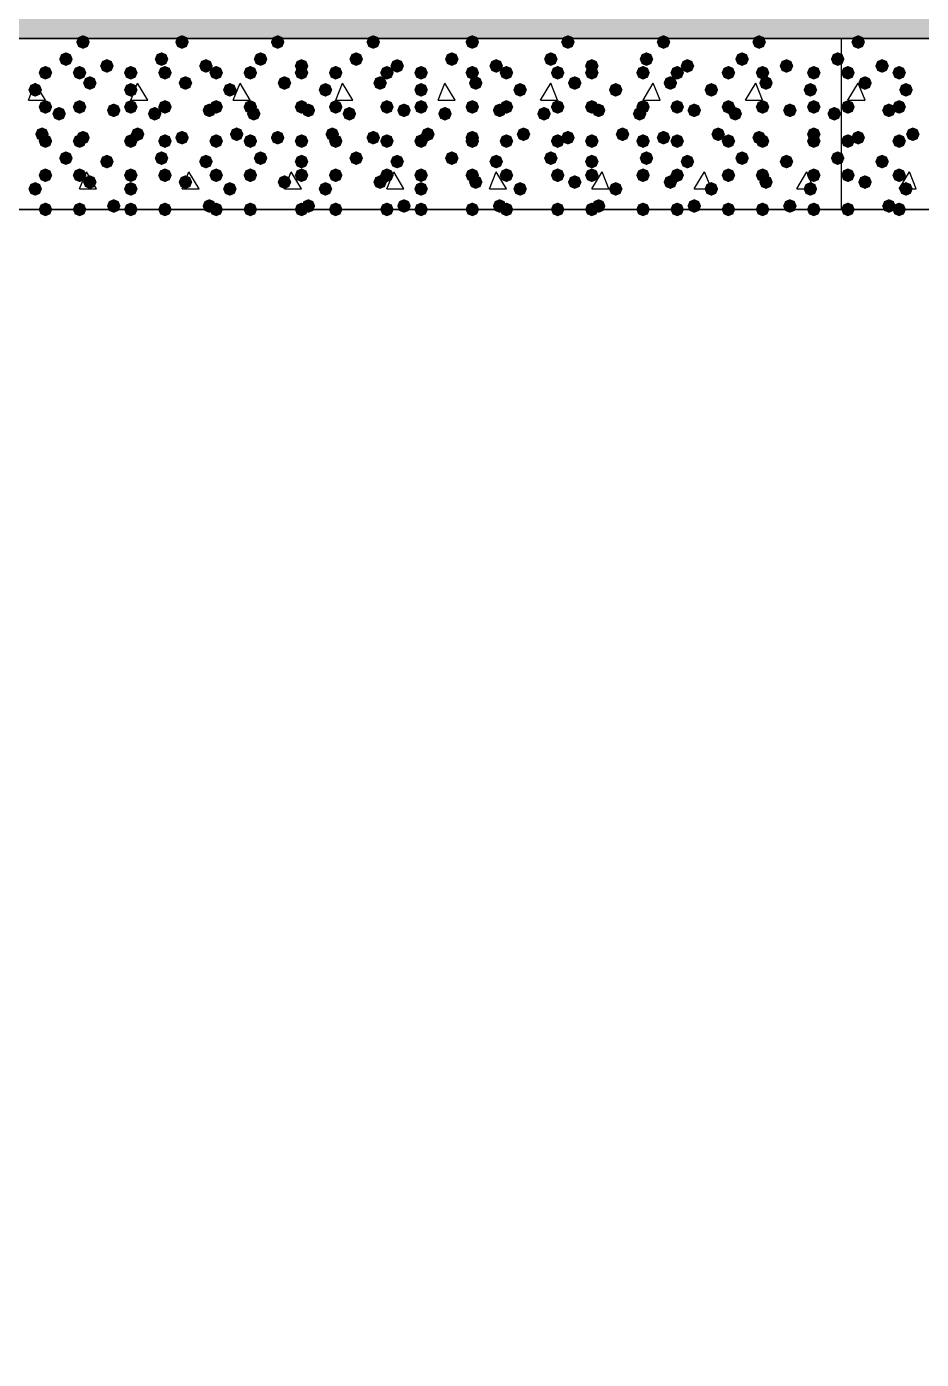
# Model space of a CAD drawing. Header units: millimetres. Extents: x 0 to 420, y 0 to 297.
# Drawn here: x 311.93 to 323.02, y 132.1 to 148.61 of the extents above; entities that cross this region are included whole.
import ezdxf

# ---------------------------------------------------------------- set-up
doc = ezdxf.new("R2010")
doc.units = ezdxf.units.MM
doc.layers.get('0').update_dxf_attribs({"linetype": 'CONTINUOUS'})

msp = doc.modelspace()

# ---------------------------------------------------------------- hatches: boundary and pattern name
at = {"true_color": 0x000008}
h = msp.add_hatch(color=0, dxfattribs=at)
h.paths.add_polyline_path([(379.603, 160.485667), (33.528, 160.485667), (379.603, 148.463)], flags=0)
h.paths.add_polyline_path([(33.528, 160.485667), (379.603, 148.463), (33.528, 148.463)], flags=0)
for points in [[(312.716333, 148.420667), (312.691462, 148.360871), (312.631667, 148.336), (312.571871, 148.360871), (312.547, 148.420667), (312.571871, 148.480462), (312.631667, 148.505333), (312.691462, 148.480463)], [(313.944, 148.420667), (313.919129, 148.360871), (313.859333, 148.336), (313.799537, 148.360871), (313.774667, 148.420667), (313.799537, 148.480462), (313.859333, 148.505333), (313.919129, 148.480463)], [(315.129333, 148.420667), (315.104462, 148.360871), (315.044667, 148.336), (314.984871, 148.360871), (314.96, 148.420667), (314.984871, 148.480462), (315.044667, 148.505333), (315.104462, 148.480463)], [(316.314667, 148.420667), (316.289796, 148.360871), (316.23, 148.336), (316.170204, 148.360871), (316.145333, 148.420667), (316.170204, 148.480462), (316.23, 148.505333), (316.289796, 148.480463)], [(317.542333, 148.420667), (317.517462, 148.360871), (317.457667, 148.336), (317.397871, 148.360871), (317.373, 148.420667), (317.397871, 148.480462), (317.457667, 148.505333), (317.517462, 148.480463)], [(318.727667, 148.420667), (318.702796, 148.360871), (318.643, 148.336), (318.583204, 148.360871), (318.558333, 148.420667), (318.583204, 148.480462), (318.643, 148.505333), (318.702796, 148.480463)], [(319.913, 148.420667), (319.888129, 148.360871), (319.828333, 148.336), (319.768537, 148.360871), (319.743667, 148.420667), (319.768537, 148.480462), (319.828333, 148.505333), (319.888129, 148.480463)], [(321.098333, 148.420667), (321.073463, 148.360871), (321.013667, 148.336), (320.953871, 148.360871), (320.929, 148.420667), (320.953871, 148.480462), (321.013667, 148.505333), (321.073462, 148.480463)], [(312.504667, 148.209), (312.479796, 148.149204), (312.42, 148.124333), (312.360204, 148.149204), (312.335333, 148.209), (312.360204, 148.268796), (312.42, 148.293667), (312.479796, 148.268796)], [(313.012667, 148.124333), (312.987796, 148.064537), (312.928, 148.039667), (312.868204, 148.064537), (312.843333, 148.124333), (312.868204, 148.184129), (312.928, 148.209), (312.987796, 148.184129)], [(313.69, 148.209), (313.665129, 148.149204), (313.605333, 148.124333), (313.545538, 148.149204), (313.520667, 148.209), (313.545537, 148.268796), (313.605333, 148.293667), (313.665129, 148.268796)], [(314.240333, 148.124333), (314.215463, 148.064537), (314.155667, 148.039667), (314.095871, 148.064537), (314.071, 148.124333), (314.095871, 148.184129), (314.155667, 148.209), (314.215462, 148.184129)], [(314.917667, 148.209), (314.892796, 148.149204), (314.833, 148.124333), (314.773204, 148.149204), (314.748333, 148.209), (314.773204, 148.268796), (314.833, 148.293667), (314.892796, 148.268796)], [(315.425667, 148.124333), (315.400796, 148.064537), (315.341, 148.039667), (315.281204, 148.064537), (315.256333, 148.124333), (315.281204, 148.184129), (315.341, 148.209), (315.400796, 148.184129)], [(316.103, 148.209), (316.078129, 148.149204), (316.018333, 148.124333), (315.958538, 148.149204), (315.933667, 148.209), (315.958537, 148.268796), (316.018333, 148.293667), (316.078129, 148.268796)], [(316.611, 148.124333), (316.586129, 148.064537), (316.526333, 148.039667), (316.466537, 148.064537), (316.441667, 148.124333), (316.466537, 148.184129), (316.526333, 148.209), (316.586129, 148.184129)], [(317.288333, 148.209), (317.263462, 148.149204), (317.203667, 148.124333), (317.143871, 148.149204), (317.119, 148.209), (317.143871, 148.268796), (317.203667, 148.293667), (317.263462, 148.268796)], [(317.838667, 148.124333), (317.813796, 148.064537), (317.754, 148.039667), (317.694204, 148.064537), (317.669333, 148.124333), (317.694204, 148.184129), (317.754, 148.209), (317.813796, 148.184129)], [(318.516, 148.209), (318.491129, 148.149204), (318.431333, 148.124333), (318.371537, 148.149204), (318.346667, 148.209), (318.371537, 148.268796), (318.431333, 148.293667), (318.491129, 148.268796)], [(319.024, 148.124333), (318.999129, 148.064537), (318.939333, 148.039667), (318.879537, 148.064537), (318.854667, 148.124333), (318.879537, 148.184129), (318.939333, 148.209), (318.999129, 148.184129)], [(319.701333, 148.209), (319.676462, 148.149204), (319.616667, 148.124333), (319.556871, 148.149204), (319.532, 148.209), (319.556871, 148.268796), (319.616667, 148.293667), (319.676462, 148.268796)], [(320.209333, 148.124333), (320.184463, 148.064537), (320.124667, 148.039667), (320.064871, 148.064537), (320.04, 148.124333), (320.064871, 148.184129), (320.124667, 148.209), (320.184462, 148.184129)], [(320.886667, 148.209), (320.861796, 148.149204), (320.802, 148.124333), (320.742204, 148.149204), (320.717333, 148.209), (320.742204, 148.268796), (320.802, 148.293667), (320.861796, 148.268796)], [(321.437, 148.124333), (321.412129, 148.064537), (321.352333, 148.039667), (321.292537, 148.064537), (321.267667, 148.124333), (321.292537, 148.184129), (321.352333, 148.209), (321.412129, 148.184129)], [(322.072, 148.209), (322.047129, 148.149204), (321.987333, 148.124333), (321.927538, 148.149204), (321.902667, 148.209), (321.927537, 148.268796), (321.987333, 148.293667), (322.047129, 148.268796)], [(312.250667, 148.039667), (312.225796, 147.979871), (312.166, 147.955), (312.106204, 147.979871), (312.081333, 148.039667), (312.106204, 148.099462), (312.166, 148.124333), (312.225796, 148.099463)], [(312.674, 148.039667), (312.649129, 147.979871), (312.589333, 147.955), (312.529537, 147.979871), (312.504667, 148.039667), (312.529537, 148.099462), (312.589333, 148.124333), (312.649129, 148.099463)], [(312.801, 147.912667), (312.776129, 147.852871), (312.716333, 147.828), (312.656538, 147.852871), (312.631667, 147.912667), (312.656537, 147.972462), (312.716333, 147.997333), (312.776129, 147.972463)], [(313.309, 148.039667), (313.284129, 147.979871), (313.224333, 147.955), (313.164537, 147.979871), (313.139667, 148.039667), (313.164537, 148.099462), (313.224333, 148.124333), (313.284129, 148.099463)], [(313.732333, 148.039667), (313.707462, 147.979871), (313.647667, 147.955), (313.587871, 147.979871), (313.563, 148.039667), (313.587871, 148.099462), (313.647667, 148.124333), (313.707462, 148.099463)], [(313.986333, 147.912667), (313.961462, 147.852871), (313.901667, 147.828), (313.841871, 147.852871), (313.817, 147.912667), (313.841871, 147.972462), (313.901667, 147.997333), (313.961462, 147.972463)], [(314.367333, 148.039667), (314.342462, 147.979871), (314.282667, 147.955), (314.222871, 147.979871), (314.198, 148.039667), (314.222871, 148.099462), (314.282667, 148.124333), (314.342462, 148.099463)], [(314.790667, 148.039667), (314.765796, 147.979871), (314.706, 147.955), (314.646204, 147.979871), (314.621333, 148.039667), (314.646204, 148.099462), (314.706, 148.124333), (314.765796, 148.099463)], [(315.214, 147.912667), (315.189129, 147.852871), (315.129333, 147.828), (315.069537, 147.852871), (315.044667, 147.912667), (315.069537, 147.972462), (315.129333, 147.997333), (315.189129, 147.972463)], [(315.425667, 148.039667), (315.400796, 147.979871), (315.341, 147.955), (315.281204, 147.979871), (315.256333, 148.039667), (315.281204, 148.099462), (315.341, 148.124333), (315.400796, 148.099463)], [(315.849, 148.039667), (315.824129, 147.979871), (315.764333, 147.955), (315.704538, 147.979871), (315.679667, 148.039667), (315.704537, 148.099462), (315.764333, 148.124333), (315.824129, 148.099463)], [(316.399333, 147.912667), (316.374462, 147.852871), (316.314667, 147.828), (316.254871, 147.852871), (316.23, 147.912667), (316.254871, 147.972462), (316.314667, 147.997333), (316.374462, 147.972463)], [(316.484, 148.039667), (316.459129, 147.979871), (316.399333, 147.955), (316.339538, 147.979871), (316.314667, 148.039667), (316.339537, 148.099462), (316.399333, 148.124333), (316.459129, 148.099463)], [(316.907333, 148.039667), (316.882462, 147.979871), (316.822667, 147.955), (316.762871, 147.979871), (316.738, 148.039667), (316.762871, 148.099462), (316.822667, 148.124333), (316.882462, 148.099463)], [(317.542333, 148.039667), (317.517462, 147.979871), (317.457667, 147.955), (317.397871, 147.979871), (317.373, 148.039667), (317.397871, 148.099462), (317.457667, 148.124333), (317.517462, 148.099463)], [(317.584667, 147.912667), (317.559796, 147.852871), (317.5, 147.828), (317.440204, 147.852871), (317.415333, 147.912667), (317.440204, 147.972462), (317.5, 147.997333), (317.559796, 147.972463)], [(317.965667, 148.039667), (317.940796, 147.979871), (317.881, 147.955), (317.821204, 147.979871), (317.796333, 148.039667), (317.821204, 148.099462), (317.881, 148.124333), (317.940796, 148.099463)], [(318.600667, 148.039667), (318.575796, 147.979871), (318.516, 147.955), (318.456204, 147.979871), (318.431333, 148.039667), (318.456204, 148.099462), (318.516, 148.124333), (318.575796, 148.099463)], [(318.812333, 147.912667), (318.787462, 147.852871), (318.727667, 147.828), (318.667871, 147.852871), (318.643, 147.912667), (318.667871, 147.972462), (318.727667, 147.997333), (318.787462, 147.972463)], [(319.024, 148.039667), (318.999129, 147.979871), (318.939333, 147.955), (318.879537, 147.979871), (318.854667, 148.039667), (318.879537, 148.099462), (318.939333, 148.124333), (318.999129, 148.099463)], [(319.659, 148.039667), (319.634129, 147.979871), (319.574333, 147.955), (319.514537, 147.979871), (319.489667, 148.039667), (319.514537, 148.099462), (319.574333, 148.124333), (319.634129, 148.099463)], [(319.997667, 147.912667), (319.972796, 147.852871), (319.913, 147.828), (319.853204, 147.852871), (319.828333, 147.912667), (319.853204, 147.972462), (319.913, 147.997333), (319.972796, 147.972463)], [(320.082333, 148.039667), (320.057462, 147.979871), (319.997667, 147.955), (319.937871, 147.979871), (319.913, 148.039667), (319.937871, 148.099462), (319.997667, 148.124333), (320.057462, 148.099463)], [(320.717333, 148.039667), (320.692462, 147.979871), (320.632667, 147.955), (320.572871, 147.979871), (320.548, 148.039667), (320.572871, 148.099462), (320.632667, 148.124333), (320.692462, 148.099463)], [(321.140667, 148.039667), (321.115796, 147.979871), (321.056, 147.955), (320.996204, 147.979871), (320.971333, 148.039667), (320.996204, 148.099462), (321.056, 148.124333), (321.115796, 148.099463)], [(321.183, 147.912667), (321.158129, 147.852871), (321.098333, 147.828), (321.038537, 147.852871), (321.013667, 147.912667), (321.038537, 147.972462), (321.098333, 147.997333), (321.158129, 147.972463)], [(321.775667, 148.039667), (321.750796, 147.979871), (321.691, 147.955), (321.631204, 147.979871), (321.606333, 148.039667), (321.631204, 148.099462), (321.691, 148.124333), (321.750796, 148.099463)], [(312.123667, 147.828), (312.098796, 147.768204), (312.039, 147.743333), (311.979204, 147.768204), (311.954333, 147.828), (311.979204, 147.887796), (312.039, 147.912667), (312.098796, 147.887796)], [(313.309, 147.828), (313.284129, 147.768204), (313.224333, 147.743333), (313.164537, 147.768204), (313.139667, 147.828), (313.164537, 147.887796), (313.224333, 147.912667), (313.284129, 147.887796)], [(314.536667, 147.828), (314.511796, 147.768204), (314.452, 147.743333), (314.392204, 147.768204), (314.367333, 147.828), (314.392204, 147.887796), (314.452, 147.912667), (314.511796, 147.887796)], [(315.722, 147.828), (315.697129, 147.768204), (315.637333, 147.743333), (315.577538, 147.768204), (315.552667, 147.828), (315.577537, 147.887796), (315.637333, 147.912667), (315.697129, 147.887796)], [(316.907333, 147.828), (316.882462, 147.768204), (316.822667, 147.743333), (316.762871, 147.768204), (316.738, 147.828), (316.762871, 147.887796), (316.822667, 147.912667), (316.882462, 147.887796)], [(318.135, 147.828), (318.110129, 147.768204), (318.050333, 147.743333), (317.990538, 147.768204), (317.965667, 147.828), (317.990537, 147.887796), (318.050333, 147.912667), (318.110129, 147.887796)], [(319.320333, 147.828), (319.295462, 147.768204), (319.235667, 147.743333), (319.175871, 147.768204), (319.151, 147.828), (319.175871, 147.887796), (319.235667, 147.912667), (319.295462, 147.887796)], [(320.505667, 147.828), (320.480796, 147.768204), (320.421, 147.743333), (320.361204, 147.768204), (320.336333, 147.828), (320.361204, 147.887796), (320.421, 147.912667), (320.480796, 147.887796)], [(321.733333, 147.828), (321.708463, 147.768204), (321.648667, 147.743333), (321.588871, 147.768204), (321.564, 147.828), (321.588871, 147.887796), (321.648667, 147.912667), (321.708462, 147.887796)], [(312.250667, 147.616333), (312.225796, 147.556537), (312.166, 147.531667), (312.106204, 147.556537), (312.081333, 147.616333), (312.106204, 147.676129), (312.166, 147.701), (312.225796, 147.676129)], [(312.674, 147.616333), (312.649129, 147.556537), (312.589333, 147.531667), (312.529537, 147.556537), (312.504667, 147.616333), (312.529537, 147.676129), (312.589333, 147.701), (312.649129, 147.676129)], [(313.097333, 147.574), (313.072462, 147.514204), (313.012667, 147.489333), (312.952871, 147.514204), (312.928, 147.574), (312.952871, 147.633796), (313.012667, 147.658667), (313.072462, 147.633796)], [(313.309, 147.616333), (313.284129, 147.556537), (313.224333, 147.531667), (313.164537, 147.556537), (313.139667, 147.616333), (313.164537, 147.676129), (313.224333, 147.701), (313.284129, 147.676129)], [(313.732333, 147.616333), (313.707462, 147.556537), (313.647667, 147.531667), (313.587871, 147.556537), (313.563, 147.616333), (313.587871, 147.676129), (313.647667, 147.701), (313.707462, 147.676129)], [(314.282667, 147.574), (314.257796, 147.514204), (314.198, 147.489333), (314.138204, 147.514204), (314.113333, 147.574), (314.138204, 147.633796), (314.198, 147.658667), (314.257796, 147.633796)], [(314.367333, 147.616333), (314.342462, 147.556537), (314.282667, 147.531667), (314.222871, 147.556537), (314.198, 147.616333), (314.222871, 147.676129), (314.282667, 147.701), (314.342462, 147.676129)], [(314.790667, 147.616333), (314.765796, 147.556537), (314.706, 147.531667), (314.646204, 147.556537), (314.621333, 147.616333), (314.646204, 147.676129), (314.706, 147.701), (314.765796, 147.676129)], [(315.425667, 147.616333), (315.400796, 147.556537), (315.341, 147.531667), (315.281204, 147.556537), (315.256333, 147.616333), (315.281204, 147.676129), (315.341, 147.701), (315.400796, 147.676129)], [(315.510333, 147.574), (315.485463, 147.514204), (315.425667, 147.489333), (315.365871, 147.514204), (315.341, 147.574), (315.365871, 147.633796), (315.425667, 147.658667), (315.485462, 147.633796)], [(315.849, 147.616333), (315.824129, 147.556537), (315.764333, 147.531667), (315.704538, 147.556537), (315.679667, 147.616333), (315.704537, 147.676129), (315.764333, 147.701), (315.824129, 147.676129)], [(316.484, 147.616333), (316.459129, 147.556537), (316.399333, 147.531667), (316.339538, 147.556537), (316.314667, 147.616333), (316.339537, 147.676129), (316.399333, 147.701), (316.459129, 147.676129)], [(316.695667, 147.574), (316.670796, 147.514204), (316.611, 147.489333), (316.551204, 147.514204), (316.526333, 147.574), (316.551204, 147.633796), (316.611, 147.658667), (316.670796, 147.633796)], [(316.907333, 147.616333), (316.882462, 147.556537), (316.822667, 147.531667), (316.762871, 147.556537), (316.738, 147.616333), (316.762871, 147.676129), (316.822667, 147.701), (316.882462, 147.676129)], [(317.542333, 147.616333), (317.517462, 147.556537), (317.457667, 147.531667), (317.397871, 147.556537), (317.373, 147.616333), (317.397871, 147.676129), (317.457667, 147.701), (317.517462, 147.676129)], [(317.881, 147.574), (317.856129, 147.514204), (317.796333, 147.489333), (317.736537, 147.514204), (317.711667, 147.574), (317.736537, 147.633796), (317.796333, 147.658667), (317.856129, 147.633796)], [(317.965667, 147.616333), (317.940796, 147.556537), (317.881, 147.531667), (317.821204, 147.556537), (317.796333, 147.616333), (317.821204, 147.676129), (317.881, 147.701), (317.940796, 147.676129)], [(318.600667, 147.616333), (318.575796, 147.556537), (318.516, 147.531667), (318.456204, 147.556537), (318.431333, 147.616333), (318.456204, 147.676129), (318.516, 147.701), (318.575796, 147.676129)], [(319.024, 147.616333), (318.999129, 147.556537), (318.939333, 147.531667), (318.879537, 147.556537), (318.854667, 147.616333), (318.879537, 147.676129), (318.939333, 147.701), (318.999129, 147.676129)], [(319.108667, 147.574), (319.083796, 147.514204), (319.024, 147.489333), (318.964204, 147.514204), (318.939333, 147.574), (318.964204, 147.633796), (319.024, 147.658667), (319.083796, 147.633796)], [(319.659, 147.616333), (319.634129, 147.556537), (319.574333, 147.531667), (319.514537, 147.556537), (319.489667, 147.616333), (319.514537, 147.676129), (319.574333, 147.701), (319.634129, 147.676129)], [(320.082333, 147.616333), (320.057462, 147.556537), (319.997667, 147.531667), (319.937871, 147.556537), (319.913, 147.616333), (319.937871, 147.676129), (319.997667, 147.701), (320.057462, 147.676129)], [(320.294, 147.574), (320.269129, 147.514204), (320.209333, 147.489333), (320.149537, 147.514204), (320.124667, 147.574), (320.149537, 147.633796), (320.209333, 147.658667), (320.269129, 147.633796)], [(320.717333, 147.616333), (320.692462, 147.556537), (320.632667, 147.531667), (320.572871, 147.556537), (320.548, 147.616333), (320.572871, 147.676129), (320.632667, 147.701), (320.692462, 147.676129)], [(321.140667, 147.616333), (321.115796, 147.556537), (321.056, 147.531667), (320.996204, 147.556537), (320.971333, 147.616333), (320.996204, 147.676129), (321.056, 147.701), (321.115796, 147.676129)], [(321.479333, 147.574), (321.454462, 147.514204), (321.394667, 147.489333), (321.334871, 147.514204), (321.31, 147.574), (321.334871, 147.633796), (321.394667, 147.658667), (321.454462, 147.633796)], [(321.775667, 147.616333), (321.750796, 147.556537), (321.691, 147.531667), (321.631204, 147.556537), (321.606333, 147.616333), (321.631204, 147.676129), (321.691, 147.701), (321.750796, 147.676129)], [(312.42, 147.531667), (312.395129, 147.471871), (312.335333, 147.447), (312.275538, 147.471871), (312.250667, 147.531667), (312.275537, 147.591462), (312.335333, 147.616333), (312.395129, 147.591463)], [(313.605333, 147.531667), (313.580462, 147.471871), (313.520667, 147.447), (313.460871, 147.471871), (313.436, 147.531667), (313.460871, 147.591462), (313.520667, 147.616333), (313.580462, 147.591463)], [(314.833, 147.531667), (314.808129, 147.471871), (314.748333, 147.447), (314.688538, 147.471871), (314.663667, 147.531667), (314.688537, 147.591462), (314.748333, 147.616333), (314.808129, 147.591463)], [(316.018333, 147.531667), (315.993462, 147.471871), (315.933667, 147.447), (315.873871, 147.471871), (315.849, 147.531667), (315.873871, 147.591462), (315.933667, 147.616333), (315.993462, 147.591463)], [(317.203667, 147.531667), (317.178796, 147.471871), (317.119, 147.447), (317.059204, 147.471871), (317.034333, 147.531667), (317.059204, 147.591462), (317.119, 147.616333), (317.178796, 147.591463)], [(318.431333, 147.531667), (318.406462, 147.471871), (318.346667, 147.447), (318.286871, 147.471871), (318.262, 147.531667), (318.286871, 147.591462), (318.346667, 147.616333), (318.406462, 147.591463)], [(319.616667, 147.531667), (319.591796, 147.471871), (319.532, 147.447), (319.472204, 147.471871), (319.447333, 147.531667), (319.472204, 147.591462), (319.532, 147.616333), (319.591796, 147.591463)], [(320.802, 147.531667), (320.777129, 147.471871), (320.717333, 147.447), (320.657537, 147.471871), (320.632667, 147.531667), (320.657537, 147.591462), (320.717333, 147.616333), (320.777129, 147.591463)], [(322.029667, 147.531667), (322.004796, 147.471871), (321.945, 147.447), (321.885204, 147.471871), (321.860333, 147.531667), (321.885204, 147.591462), (321.945, 147.616333), (322.004796, 147.591463)], [(312.208333, 147.277667), (312.183463, 147.217871), (312.123667, 147.193), (312.063871, 147.217871), (312.039, 147.277667), (312.063871, 147.337462), (312.123667, 147.362333), (312.183462, 147.337463)], [(312.716333, 147.235333), (312.691462, 147.175537), (312.631667, 147.150667), (312.571871, 147.175537), (312.547, 147.235333), (312.571871, 147.295129), (312.631667, 147.32), (312.691462, 147.295129)], [(313.393667, 147.277667), (313.368796, 147.217871), (313.309, 147.193), (313.249204, 147.217871), (313.224333, 147.277667), (313.249204, 147.337462), (313.309, 147.362333), (313.368796, 147.337463)], [(313.944, 147.235333), (313.919129, 147.175537), (313.859333, 147.150667), (313.799537, 147.175537), (313.774667, 147.235333), (313.799537, 147.295129), (313.859333, 147.32), (313.919129, 147.295129)], [(314.621333, 147.277667), (314.596462, 147.217871), (314.536667, 147.193), (314.476871, 147.217871), (314.452, 147.277667), (314.476871, 147.337462), (314.536667, 147.362333), (314.596462, 147.337463)], [(315.129333, 147.235333), (315.104462, 147.175537), (315.044667, 147.150667), (314.984871, 147.175537), (314.96, 147.235333), (314.984871, 147.295129), (315.044667, 147.32), (315.104462, 147.295129)], [(315.806667, 147.277667), (315.781796, 147.217871), (315.722, 147.193), (315.662204, 147.217871), (315.637333, 147.277667), (315.662204, 147.337462), (315.722, 147.362333), (315.781796, 147.337463)], [(316.314667, 147.235333), (316.289796, 147.175537), (316.23, 147.150667), (316.170204, 147.175537), (316.145333, 147.235333), (316.170204, 147.295129), (316.23, 147.32), (316.289796, 147.295129)], [(316.992, 147.277667), (316.967129, 147.217871), (316.907333, 147.193), (316.847538, 147.217871), (316.822667, 147.277667), (316.847537, 147.337462), (316.907333, 147.362333), (316.967129, 147.337463)], [(317.542333, 147.235333), (317.517462, 147.175537), (317.457667, 147.150667), (317.397871, 147.175537), (317.373, 147.235333), (317.397871, 147.295129), (317.457667, 147.32), (317.517462, 147.295129)], [(318.177333, 147.277667), (318.152462, 147.217871), (318.092667, 147.193), (318.032871, 147.217871), (318.008, 147.277667), (318.032871, 147.337462), (318.092667, 147.362333), (318.152462, 147.337463)], [(318.727667, 147.235333), (318.702796, 147.175537), (318.643, 147.150667), (318.583204, 147.175537), (318.558333, 147.235333), (318.583204, 147.295129), (318.643, 147.32), (318.702796, 147.295129)], [(319.405, 147.277667), (319.380129, 147.217871), (319.320333, 147.193), (319.260538, 147.217871), (319.235667, 147.277667), (319.260537, 147.337462), (319.320333, 147.362333), (319.380129, 147.337463)], [(319.913, 147.235333), (319.888129, 147.175537), (319.828333, 147.150667), (319.768537, 147.175537), (319.743667, 147.235333), (319.768537, 147.295129), (319.828333, 147.32), (319.888129, 147.295129)], [(320.590333, 147.277667), (320.565462, 147.217871), (320.505667, 147.193), (320.445871, 147.217871), (320.421, 147.277667), (320.445871, 147.337462), (320.505667, 147.362333), (320.565462, 147.337463)], [(321.098333, 147.235333), (321.073463, 147.175537), (321.013667, 147.150667), (320.953871, 147.175537), (320.929, 147.235333), (320.953871, 147.295129), (321.013667, 147.32), (321.073462, 147.295129)], [(321.775667, 147.277667), (321.750796, 147.217871), (321.691, 147.193), (321.631204, 147.217871), (321.606333, 147.277667), (321.631204, 147.337462), (321.691, 147.362333), (321.750796, 147.337463)], [(312.250667, 147.193), (312.225796, 147.133204), (312.166, 147.108333), (312.106204, 147.133204), (312.081333, 147.193), (312.106204, 147.252796), (312.166, 147.277667), (312.225796, 147.252796)], [(312.674, 147.193), (312.649129, 147.133204), (312.589333, 147.108333), (312.529537, 147.133204), (312.504667, 147.193), (312.529537, 147.252796), (312.589333, 147.277667), (312.649129, 147.252796)], [(313.309, 147.193), (313.284129, 147.133204), (313.224333, 147.108333), (313.164537, 147.133204), (313.139667, 147.193), (313.164537, 147.252796), (313.224333, 147.277667), (313.284129, 147.252796)], [(313.732333, 147.193), (313.707462, 147.133204), (313.647667, 147.108333), (313.587871, 147.133204), (313.563, 147.193), (313.587871, 147.252796), (313.647667, 147.277667), (313.707462, 147.252796)], [(314.367333, 147.193), (314.342462, 147.133204), (314.282667, 147.108333), (314.222871, 147.133204), (314.198, 147.193), (314.222871, 147.252796), (314.282667, 147.277667), (314.342462, 147.252796)], [(314.790667, 147.193), (314.765796, 147.133204), (314.706, 147.108333), (314.646204, 147.133204), (314.621333, 147.193), (314.646204, 147.252796), (314.706, 147.277667), (314.765796, 147.252796)], [(315.425667, 147.193), (315.400796, 147.133204), (315.341, 147.108333), (315.281204, 147.133204), (315.256333, 147.193), (315.281204, 147.252796), (315.341, 147.277667), (315.400796, 147.252796)], [(315.849, 147.193), (315.824129, 147.133204), (315.764333, 147.108333), (315.704538, 147.133204), (315.679667, 147.193), (315.704537, 147.252796), (315.764333, 147.277667), (315.824129, 147.252796)], [(316.484, 147.193), (316.459129, 147.133204), (316.399333, 147.108333), (316.339538, 147.133204), (316.314667, 147.193), (316.339537, 147.252796), (316.399333, 147.277667), (316.459129, 147.252796)], [(316.907333, 147.193), (316.882462, 147.133204), (316.822667, 147.108333), (316.762871, 147.133204), (316.738, 147.193), (316.762871, 147.252796), (316.822667, 147.277667), (316.882462, 147.252796)], [(317.542333, 147.193), (317.517462, 147.133204), (317.457667, 147.108333), (317.397871, 147.133204), (317.373, 147.193), (317.397871, 147.252796), (317.457667, 147.277667), (317.517462, 147.252796)], [(317.965667, 147.193), (317.940796, 147.133204), (317.881, 147.108333), (317.821204, 147.133204), (317.796333, 147.193), (317.821204, 147.252796), (317.881, 147.277667), (317.940796, 147.252796)], [(318.600667, 147.193), (318.575796, 147.133204), (318.516, 147.108333), (318.456204, 147.133204), (318.431333, 147.193), (318.456204, 147.252796), (318.516, 147.277667), (318.575796, 147.252796)], [(319.024, 147.193), (318.999129, 147.133204), (318.939333, 147.108333), (318.879537, 147.133204), (318.854667, 147.193), (318.879537, 147.252796), (318.939333, 147.277667), (318.999129, 147.252796)], [(319.659, 147.193), (319.634129, 147.133204), (319.574333, 147.108333), (319.514537, 147.133204), (319.489667, 147.193), (319.514537, 147.252796), (319.574333, 147.277667), (319.634129, 147.252796)], [(320.082333, 147.193), (320.057462, 147.133204), (319.997667, 147.108333), (319.937871, 147.133204), (319.913, 147.193), (319.937871, 147.252796), (319.997667, 147.277667), (320.057462, 147.252796)], [(320.717333, 147.193), (320.692462, 147.133204), (320.632667, 147.108333), (320.572871, 147.133204), (320.548, 147.193), (320.572871, 147.252796), (320.632667, 147.277667), (320.692462, 147.252796)], [(321.140667, 147.193), (321.115796, 147.133204), (321.056, 147.108333), (320.996204, 147.133204), (320.971333, 147.193), (320.996204, 147.252796), (321.056, 147.277667), (321.115796, 147.252796)], [(321.775667, 147.193), (321.750796, 147.133204), (321.691, 147.108333), (321.631204, 147.133204), (321.606333, 147.193), (321.631204, 147.252796), (321.691, 147.277667), (321.750796, 147.252796)], [(312.504667, 146.981333), (312.479796, 146.921537), (312.42, 146.896667), (312.360204, 146.921537), (312.335333, 146.981333), (312.360204, 147.041129), (312.42, 147.066), (312.479796, 147.041129)], [(313.012667, 146.939), (312.987796, 146.879204), (312.928, 146.854333), (312.868204, 146.879204), (312.843333, 146.939), (312.868204, 146.998796), (312.928, 147.023667), (312.987796, 146.998796)], [(313.69, 146.981333), (313.665129, 146.921537), (313.605333, 146.896667), (313.545538, 146.921537), (313.520667, 146.981333), (313.545537, 147.041129), (313.605333, 147.066), (313.665129, 147.041129)], [(314.240333, 146.939), (314.215463, 146.879204), (314.155667, 146.854333), (314.095871, 146.879204), (314.071, 146.939), (314.095871, 146.998796), (314.155667, 147.023667), (314.215462, 146.998796)], [(314.917667, 146.981333), (314.892796, 146.921537), (314.833, 146.896667), (314.773204, 146.921537), (314.748333, 146.981333), (314.773204, 147.041129), (314.833, 147.066), (314.892796, 147.041129)], [(315.425667, 146.939), (315.400796, 146.879204), (315.341, 146.854333), (315.281204, 146.879204), (315.256333, 146.939), (315.281204, 146.998796), (315.341, 147.023667), (315.400796, 146.998796)], [(316.103, 146.981333), (316.078129, 146.921537), (316.018333, 146.896667), (315.958538, 146.921537), (315.933667, 146.981333), (315.958537, 147.041129), (316.018333, 147.066), (316.078129, 147.041129)], [(316.611, 146.939), (316.586129, 146.879204), (316.526333, 146.854333), (316.466537, 146.879204), (316.441667, 146.939), (316.466537, 146.998796), (316.526333, 147.023667), (316.586129, 146.998796)], [(317.288333, 146.981333), (317.263462, 146.921537), (317.203667, 146.896667), (317.143871, 146.921537), (317.119, 146.981333), (317.143871, 147.041129), (317.203667, 147.066), (317.263462, 147.041129)], [(317.838667, 146.939), (317.813796, 146.879204), (317.754, 146.854333), (317.694204, 146.879204), (317.669333, 146.939), (317.694204, 146.998796), (317.754, 147.023667), (317.813796, 146.998796)], [(318.516, 146.981333), (318.491129, 146.921537), (318.431333, 146.896667), (318.371537, 146.921537), (318.346667, 146.981333), (318.371537, 147.041129), (318.431333, 147.066), (318.491129, 147.041129)], [(319.024, 146.939), (318.999129, 146.879204), (318.939333, 146.854333), (318.879537, 146.879204), (318.854667, 146.939), (318.879537, 146.998796), (318.939333, 147.023667), (318.999129, 146.998796)], [(319.701333, 146.981333), (319.676462, 146.921537), (319.616667, 146.896667), (319.556871, 146.921537), (319.532, 146.981333), (319.556871, 147.041129), (319.616667, 147.066), (319.676462, 147.041129)], [(320.209333, 146.939), (320.184463, 146.879204), (320.124667, 146.854333), (320.064871, 146.879204), (320.04, 146.939), (320.064871, 146.998796), (320.124667, 147.023667), (320.184462, 146.998796)], [(320.886667, 146.981333), (320.861796, 146.921537), (320.802, 146.896667), (320.742204, 146.921537), (320.717333, 146.981333), (320.742204, 147.041129), (320.802, 147.066), (320.861796, 147.041129)], [(321.437, 146.939), (321.412129, 146.879204), (321.352333, 146.854333), (321.292537, 146.879204), (321.267667, 146.939), (321.292537, 146.998796), (321.352333, 147.023667), (321.412129, 146.998796)], [(322.072, 146.981333), (322.047129, 146.921537), (321.987333, 146.896667), (321.927538, 146.921537), (321.902667, 146.981333), (321.927537, 147.041129), (321.987333, 147.066), (322.047129, 147.041129)], [(312.250667, 146.769667), (312.225796, 146.709871), (312.166, 146.685), (312.106204, 146.709871), (312.081333, 146.769667), (312.106204, 146.829462), (312.166, 146.854333), (312.225796, 146.829463)], [(312.674, 146.769667), (312.649129, 146.709871), (312.589333, 146.685), (312.529537, 146.709871), (312.504667, 146.769667), (312.529537, 146.829462), (312.589333, 146.854333), (312.649129, 146.829463)], [(313.309, 146.769667), (313.284129, 146.709871), (313.224333, 146.685), (313.164537, 146.709871), (313.139667, 146.769667), (313.164537, 146.829462), (313.224333, 146.854333), (313.284129, 146.829463)], [(313.732333, 146.769667), (313.707462, 146.709871), (313.647667, 146.685), (313.587871, 146.709871), (313.563, 146.769667), (313.587871, 146.829462), (313.647667, 146.854333), (313.707462, 146.829463)], [(314.367333, 146.769667), (314.342462, 146.709871), (314.282667, 146.685), (314.222871, 146.709871), (314.198, 146.769667), (314.222871, 146.829462), (314.282667, 146.854333), (314.342462, 146.829463)], [(314.790667, 146.769667), (314.765796, 146.709871), (314.706, 146.685), (314.646204, 146.709871), (314.621333, 146.769667), (314.646204, 146.829462), (314.706, 146.854333), (314.765796, 146.829463)], [(315.425667, 146.769667), (315.400796, 146.709871), (315.341, 146.685), (315.281204, 146.709871), (315.256333, 146.769667), (315.281204, 146.829462), (315.341, 146.854333), (315.400796, 146.829463)], [(315.849, 146.769667), (315.824129, 146.709871), (315.764333, 146.685), (315.704538, 146.709871), (315.679667, 146.769667), (315.704537, 146.829462), (315.764333, 146.854333), (315.824129, 146.829463)], [(316.484, 146.769667), (316.459129, 146.709871), (316.399333, 146.685), (316.339538, 146.709871), (316.314667, 146.769667), (316.339537, 146.829462), (316.399333, 146.854333), (316.459129, 146.829463)], [(316.907333, 146.769667), (316.882462, 146.709871), (316.822667, 146.685), (316.762871, 146.709871), (316.738, 146.769667), (316.762871, 146.829462), (316.822667, 146.854333), (316.882462, 146.829463)], [(317.542333, 146.769667), (317.517462, 146.709871), (317.457667, 146.685), (317.397871, 146.709871), (317.373, 146.769667), (317.397871, 146.829462), (317.457667, 146.854333), (317.517462, 146.829463)], [(317.965667, 146.769667), (317.940796, 146.709871), (317.881, 146.685), (317.821204, 146.709871), (317.796333, 146.769667), (317.821204, 146.829462), (317.881, 146.854333), (317.940796, 146.829463)], [(318.600667, 146.769667), (318.575796, 146.709871), (318.516, 146.685), (318.456204, 146.709871), (318.431333, 146.769667), (318.456204, 146.829462), (318.516, 146.854333), (318.575796, 146.829463)], [(319.024, 146.769667), (318.999129, 146.709871), (318.939333, 146.685), (318.879537, 146.709871), (318.854667, 146.769667), (318.879537, 146.829462), (318.939333, 146.854333), (318.999129, 146.829463)], [(319.659, 146.769667), (319.634129, 146.709871), (319.574333, 146.685), (319.514537, 146.709871), (319.489667, 146.769667), (319.514537, 146.829462), (319.574333, 146.854333), (319.634129, 146.829463)], [(320.082333, 146.769667), (320.057462, 146.709871), (319.997667, 146.685), (319.937871, 146.709871), (319.913, 146.769667), (319.937871, 146.829462), (319.997667, 146.854333), (320.057462, 146.829463)], [(320.717333, 146.769667), (320.692462, 146.709871), (320.632667, 146.685), (320.572871, 146.709871), (320.548, 146.769667), (320.572871, 146.829462), (320.632667, 146.854333), (320.692462, 146.829463)], [(321.140667, 146.769667), (321.115796, 146.709871), (321.056, 146.685), (320.996204, 146.709871), (320.971333, 146.769667), (320.996204, 146.829462), (321.056, 146.854333), (321.115796, 146.829463)], [(321.775667, 146.769667), (321.750796, 146.709871), (321.691, 146.685), (321.631204, 146.709871), (321.606333, 146.769667), (321.631204, 146.829462), (321.691, 146.854333), (321.750796, 146.829463)], [(312.123667, 146.600333), (312.098796, 146.540537), (312.039, 146.515667), (311.979204, 146.540537), (311.954333, 146.600333), (311.979204, 146.660129), (312.039, 146.685), (312.098796, 146.660129)], [(312.801, 146.685), (312.776129, 146.625204), (312.716333, 146.600333), (312.656538, 146.625204), (312.631667, 146.685), (312.656537, 146.744796), (312.716333, 146.769667), (312.776129, 146.744796)], [(313.309, 146.600333), (313.284129, 146.540537), (313.224333, 146.515667), (313.164537, 146.540537), (313.139667, 146.600333), (313.164537, 146.660129), (313.224333, 146.685), (313.284129, 146.660129)], [(313.986333, 146.685), (313.961462, 146.625204), (313.901667, 146.600333), (313.841871, 146.625204), (313.817, 146.685), (313.841871, 146.744796), (313.901667, 146.769667), (313.961462, 146.744796)], [(314.536667, 146.600333), (314.511796, 146.540537), (314.452, 146.515667), (314.392204, 146.540537), (314.367333, 146.600333), (314.392204, 146.660129), (314.452, 146.685), (314.511796, 146.660129)], [(315.214, 146.685), (315.189129, 146.625204), (315.129333, 146.600333), (315.069537, 146.625204), (315.044667, 146.685), (315.069537, 146.744796), (315.129333, 146.769667), (315.189129, 146.744796)], [(315.722, 146.600333), (315.697129, 146.540537), (315.637333, 146.515667), (315.577538, 146.540537), (315.552667, 146.600333), (315.577537, 146.660129), (315.637333, 146.685), (315.697129, 146.660129)], [(316.399333, 146.685), (316.374462, 146.625204), (316.314667, 146.600333), (316.254871, 146.625204), (316.23, 146.685), (316.254871, 146.744796), (316.314667, 146.769667), (316.374462, 146.744796)], [(316.907333, 146.600333), (316.882462, 146.540537), (316.822667, 146.515667), (316.762871, 146.540537), (316.738, 146.600333), (316.762871, 146.660129), (316.822667, 146.685), (316.882462, 146.660129)], [(317.584667, 146.685), (317.559796, 146.625204), (317.5, 146.600333), (317.440204, 146.625204), (317.415333, 146.685), (317.440204, 146.744796), (317.5, 146.769667), (317.559796, 146.744796)], [(318.135, 146.600333), (318.110129, 146.540537), (318.050333, 146.515667), (317.990538, 146.540537), (317.965667, 146.600333), (317.990537, 146.660129), (318.050333, 146.685), (318.110129, 146.660129)], [(318.812333, 146.685), (318.787462, 146.625204), (318.727667, 146.600333), (318.667871, 146.625204), (318.643, 146.685), (318.667871, 146.744796), (318.727667, 146.769667), (318.787462, 146.744796)], [(319.320333, 146.600333), (319.295462, 146.540537), (319.235667, 146.515667), (319.175871, 146.540537), (319.151, 146.600333), (319.175871, 146.660129), (319.235667, 146.685), (319.295462, 146.660129)], [(319.997667, 146.685), (319.972796, 146.625204), (319.913, 146.600333), (319.853204, 146.625204), (319.828333, 146.685), (319.853204, 146.744796), (319.913, 146.769667), (319.972796, 146.744796)], [(320.505667, 146.600333), (320.480796, 146.540537), (320.421, 146.515667), (320.361204, 146.540537), (320.336333, 146.600333), (320.361204, 146.660129), (320.421, 146.685), (320.480796, 146.660129)], [(321.183, 146.685), (321.158129, 146.625204), (321.098333, 146.600333), (321.038537, 146.625204), (321.013667, 146.685), (321.038537, 146.744796), (321.098333, 146.769667), (321.158129, 146.744796)], [(321.733333, 146.600333), (321.708463, 146.540537), (321.648667, 146.515667), (321.588871, 146.540537), (321.564, 146.600333), (321.588871, 146.660129), (321.648667, 146.685), (321.708462, 146.660129)], [(312.250667, 146.346333), (312.225796, 146.286537), (312.166, 146.261667), (312.106204, 146.286537), (312.081333, 146.346333), (312.106204, 146.406129), (312.166, 146.431), (312.225796, 146.406129)], [(312.674, 146.346333), (312.649129, 146.286537), (312.589333, 146.261667), (312.529537, 146.286537), (312.504667, 146.346333), (312.529537, 146.406129), (312.589333, 146.431), (312.649129, 146.406129)], [(313.097333, 146.388667), (313.072462, 146.328871), (313.012667, 146.304), (312.952871, 146.328871), (312.928, 146.388667), (312.952871, 146.448462), (313.012667, 146.473333), (313.072462, 146.448463)], [(313.309, 146.346333), (313.284129, 146.286537), (313.224333, 146.261667), (313.164537, 146.286537), (313.139667, 146.346333), (313.164537, 146.406129), (313.224333, 146.431), (313.284129, 146.406129)], [(313.732333, 146.346333), (313.707462, 146.286537), (313.647667, 146.261667), (313.587871, 146.286537), (313.563, 146.346333), (313.587871, 146.406129), (313.647667, 146.431), (313.707462, 146.406129)], [(314.282667, 146.388667), (314.257796, 146.328871), (314.198, 146.304), (314.138204, 146.328871), (314.113333, 146.388667), (314.138204, 146.448462), (314.198, 146.473333), (314.257796, 146.448463)], [(314.367333, 146.346333), (314.342462, 146.286537), (314.282667, 146.261667), (314.222871, 146.286537), (314.198, 146.346333), (314.222871, 146.406129), (314.282667, 146.431), (314.342462, 146.406129)], [(314.790667, 146.346333), (314.765796, 146.286537), (314.706, 146.261667), (314.646204, 146.286537), (314.621333, 146.346333), (314.646204, 146.406129), (314.706, 146.431), (314.765796, 146.406129)], [(315.425667, 146.346333), (315.400796, 146.286537), (315.341, 146.261667), (315.281204, 146.286537), (315.256333, 146.346333), (315.281204, 146.406129), (315.341, 146.431), (315.400796, 146.406129)], [(315.510333, 146.388667), (315.485463, 146.328871), (315.425667, 146.304), (315.365871, 146.328871), (315.341, 146.388667), (315.365871, 146.448462), (315.425667, 146.473333), (315.485462, 146.448463)], [(315.849, 146.346333), (315.824129, 146.286537), (315.764333, 146.261667), (315.704538, 146.286537), (315.679667, 146.346333), (315.704537, 146.406129), (315.764333, 146.431), (315.824129, 146.406129)], [(316.484, 146.346333), (316.459129, 146.286537), (316.399333, 146.261667), (316.339538, 146.286537), (316.314667, 146.346333), (316.339537, 146.406129), (316.399333, 146.431), (316.459129, 146.406129)], [(316.695667, 146.388667), (316.670796, 146.328871), (316.611, 146.304), (316.551204, 146.328871), (316.526333, 146.388667), (316.551204, 146.448462), (316.611, 146.473333), (316.670796, 146.448463)], [(316.907333, 146.346333), (316.882462, 146.286537), (316.822667, 146.261667), (316.762871, 146.286537), (316.738, 146.346333), (316.762871, 146.406129), (316.822667, 146.431), (316.882462, 146.406129)], [(317.542333, 146.346333), (317.517462, 146.286537), (317.457667, 146.261667), (317.397871, 146.286537), (317.373, 146.346333), (317.397871, 146.406129), (317.457667, 146.431), (317.517462, 146.406129)], [(317.881, 146.388667), (317.856129, 146.328871), (317.796333, 146.304), (317.736537, 146.328871), (317.711667, 146.388667), (317.736537, 146.448462), (317.796333, 146.473333), (317.856129, 146.448463)], [(317.965667, 146.346333), (317.940796, 146.286537), (317.881, 146.261667), (317.821204, 146.286537), (317.796333, 146.346333), (317.821204, 146.406129), (317.881, 146.431), (317.940796, 146.406129)], [(318.600667, 146.346333), (318.575796, 146.286537), (318.516, 146.261667), (318.456204, 146.286537), (318.431333, 146.346333), (318.456204, 146.406129), (318.516, 146.431), (318.575796, 146.406129)], [(319.024, 146.346333), (318.999129, 146.286537), (318.939333, 146.261667), (318.879537, 146.286537), (318.854667, 146.346333), (318.879537, 146.406129), (318.939333, 146.431), (318.999129, 146.406129)], [(319.108667, 146.388667), (319.083796, 146.328871), (319.024, 146.304), (318.964204, 146.328871), (318.939333, 146.388667), (318.964204, 146.448462), (319.024, 146.473333), (319.083796, 146.448463)], [(319.659, 146.346333), (319.634129, 146.286537), (319.574333, 146.261667), (319.514537, 146.286537), (319.489667, 146.346333), (319.514537, 146.406129), (319.574333, 146.431), (319.634129, 146.406129)], [(320.082333, 146.346333), (320.057462, 146.286537), (319.997667, 146.261667), (319.937871, 146.286537), (319.913, 146.346333), (319.937871, 146.406129), (319.997667, 146.431), (320.057462, 146.406129)], [(320.294, 146.388667), (320.269129, 146.328871), (320.209333, 146.304), (320.149537, 146.328871), (320.124667, 146.388667), (320.149537, 146.448462), (320.209333, 146.473333), (320.269129, 146.448463)], [(320.717333, 146.346333), (320.692462, 146.286537), (320.632667, 146.261667), (320.572871, 146.286537), (320.548, 146.346333), (320.572871, 146.406129), (320.632667, 146.431), (320.692462, 146.406129)], [(321.140667, 146.346333), (321.115796, 146.286537), (321.056, 146.261667), (320.996204, 146.286537), (320.971333, 146.346333), (320.996204, 146.406129), (321.056, 146.431), (321.115796, 146.406129)], [(321.479333, 146.388667), (321.454462, 146.328871), (321.394667, 146.304), (321.334871, 146.328871), (321.31, 146.388667), (321.334871, 146.448462), (321.394667, 146.473333), (321.454462, 146.448463)], [(321.775667, 146.346333), (321.750796, 146.286537), (321.691, 146.261667), (321.631204, 146.286537), (321.606333, 146.346333), (321.631204, 146.406129), (321.691, 146.431), (321.750796, 146.406129)]]:
    msp.add_hatch(color=0, dxfattribs=at).paths.add_polyline_path(points, flags=0)
at = {"true_color": 0x000007}
for points in [[(322.326, 148.420667), (322.301129, 148.360871), (322.241333, 148.336), (322.181537, 148.360871), (322.156667, 148.420667), (322.181537, 148.480462), (322.241333, 148.505333), (322.301129, 148.480463)], [(322.622333, 148.124333), (322.597462, 148.064537), (322.537667, 148.039667), (322.477871, 148.064537), (322.453, 148.124333), (322.477871, 148.184129), (322.537667, 148.209), (322.597462, 148.184129)], [(322.199, 148.039667), (322.174129, 147.979871), (322.114333, 147.955), (322.054537, 147.979871), (322.029667, 148.039667), (322.054537, 148.099462), (322.114333, 148.124333), (322.174129, 148.099463)], [(322.410667, 147.912667), (322.385796, 147.852871), (322.326, 147.828), (322.266204, 147.852871), (322.241333, 147.912667), (322.266204, 147.972462), (322.326, 147.997333), (322.385796, 147.972463)], [(322.834, 148.039667), (322.809129, 147.979871), (322.749333, 147.955), (322.689537, 147.979871), (322.664667, 148.039667), (322.689537, 148.099462), (322.749333, 148.124333), (322.809129, 148.099463)], [(322.918667, 147.828), (322.893796, 147.768204), (322.834, 147.743333), (322.774204, 147.768204), (322.749333, 147.828), (322.774204, 147.887796), (322.834, 147.912667), (322.893796, 147.887796)], [(322.199, 147.616333), (322.174129, 147.556537), (322.114333, 147.531667), (322.054537, 147.556537), (322.029667, 147.616333), (322.054537, 147.676129), (322.114333, 147.701), (322.174129, 147.676129)], [(322.707, 147.574), (322.682129, 147.514204), (322.622333, 147.489333), (322.562538, 147.514204), (322.537667, 147.574), (322.562537, 147.633796), (322.622333, 147.658667), (322.682129, 147.633796)], [(322.834, 147.616333), (322.809129, 147.556537), (322.749333, 147.531667), (322.689537, 147.556537), (322.664667, 147.616333), (322.689537, 147.676129), (322.749333, 147.701), (322.809129, 147.676129)], [(322.326, 147.235333), (322.301129, 147.175537), (322.241333, 147.150667), (322.181537, 147.175537), (322.156667, 147.235333), (322.181537, 147.295129), (322.241333, 147.32), (322.301129, 147.295129)], [(323.003333, 147.277667), (322.978462, 147.217871), (322.918667, 147.193), (322.858871, 147.217871), (322.834, 147.277667), (322.858871, 147.337462), (322.918667, 147.362333), (322.978462, 147.337463)], [(322.199, 147.193), (322.174129, 147.133204), (322.114333, 147.108333), (322.054537, 147.133204), (322.029667, 147.193), (322.054537, 147.252796), (322.114333, 147.277667), (322.174129, 147.252796)], [(322.834, 147.193), (322.809129, 147.133204), (322.749333, 147.108333), (322.689537, 147.133204), (322.664667, 147.193), (322.689537, 147.252796), (322.749333, 147.277667), (322.809129, 147.252796)], [(322.622333, 146.939), (322.597462, 146.879204), (322.537667, 146.854333), (322.477871, 146.879204), (322.453, 146.939), (322.477871, 146.998796), (322.537667, 147.023667), (322.597462, 146.998796)], [(322.199, 146.769667), (322.174129, 146.709871), (322.114333, 146.685), (322.054537, 146.709871), (322.029667, 146.769667), (322.054537, 146.829462), (322.114333, 146.854333), (322.174129, 146.829463)], [(322.834, 146.769667), (322.809129, 146.709871), (322.749333, 146.685), (322.689537, 146.709871), (322.664667, 146.769667), (322.689537, 146.829462), (322.749333, 146.854333), (322.809129, 146.829463)], [(322.410667, 146.685), (322.385796, 146.625204), (322.326, 146.600333), (322.266204, 146.625204), (322.241333, 146.685), (322.266204, 146.744796), (322.326, 146.769667), (322.385796, 146.744796)], [(322.918667, 146.600333), (322.893796, 146.540537), (322.834, 146.515667), (322.774204, 146.540537), (322.749333, 146.600333), (322.774204, 146.660129), (322.834, 146.685), (322.893796, 146.660129)], [(322.199, 146.346333), (322.174129, 146.286537), (322.114333, 146.261667), (322.054537, 146.286537), (322.029667, 146.346333), (322.054537, 146.406129), (322.114333, 146.431), (322.174129, 146.406129)], [(322.707, 146.388667), (322.682129, 146.328871), (322.622333, 146.304), (322.562538, 146.328871), (322.537667, 146.388667), (322.562537, 146.448462), (322.622333, 146.473333), (322.682129, 146.448463)], [(322.834, 146.346333), (322.809129, 146.286537), (322.749333, 146.261667), (322.689537, 146.286537), (322.664667, 146.346333), (322.689537, 146.406129), (322.749333, 146.431), (322.809129, 146.406129)]]:
    msp.add_hatch(color=0, dxfattribs=at).paths.add_polyline_path(points, flags=0)

# ---------------------------------------------------------------- linework, layer by layer
at = {"color": 0, "true_color": 0x000008}
msp.add_lwpolyline([(33.528, 160.485667), (379.603, 148.463), (33.528, 148.463)], close=True, dxfattribs=at)
at = {"color": 0, "true_color": 0x000007}
for points in [[(32.469667, 125.179667), (32.469667, 148.463), (380.661333, 148.463), (380.661333, 125.179667), (218.228333, 125.179667), (218.228333, 103.970667), (194.902667, 103.970667), (194.902667, 125.179667)], [(32.469667, 125.179667), (32.469667, 148.463), (380.661333, 148.463), (380.661333, 125.179667), (218.228333, 125.179667), (218.228333, 103.970667), (194.902667, 103.970667), (194.902667, 125.179667)], [(322.029667, 148.463), (322.029667, 146.346333), (324.146333, 146.346333), (324.146333, 148.463)]]:
    msp.add_lwpolyline(points, close=True, dxfattribs=at)
for points in [[(322.029667, 148.463), (302.979667, 148.463)], [(322.114333, 147.701), (322.241333, 147.912667)], [(322.326, 147.701), (322.241333, 147.912667)], [(322.114333, 147.701), (322.326, 147.701)], [(322.749333, 146.600333), (322.876333, 146.812)], [(322.961, 146.600333), (322.876333, 146.812)], [(322.749333, 146.600333), (322.961, 146.600333)], [(302.979667, 146.346333), (322.029667, 146.346333)]]:
    msp.add_lwpolyline(points, dxfattribs=at)
at = {"color": 0, "true_color": 0x000008}
for points in [[(311.954333, 147.701), (312.039, 147.912667)], [(312.166, 147.701), (312.039, 147.912667)], [(313.224333, 147.701), (313.309, 147.912667)], [(313.436, 147.701), (313.309, 147.912667)], [(314.494333, 147.701), (314.579, 147.912667)], [(314.706, 147.701), (314.579, 147.912667)], [(315.764333, 147.701), (315.849, 147.912667)], [(315.976, 147.701), (315.849, 147.912667)], [(317.034333, 147.701), (317.119, 147.912667)], [(317.246, 147.701), (317.119, 147.912667)], [(318.304333, 147.701), (318.431333, 147.912667)], [(318.516, 147.701), (318.431333, 147.912667)], [(319.574333, 147.701), (319.701333, 147.912667)], [(319.786, 147.701), (319.701333, 147.912667)], [(320.844333, 147.701), (320.971333, 147.912667)], [(321.056, 147.701), (320.971333, 147.912667)], [(311.954333, 147.701), (312.166, 147.701)], [(313.224333, 147.701), (313.436, 147.701)], [(314.494333, 147.701), (314.706, 147.701)], [(315.764333, 147.701), (315.976, 147.701)], [(317.034333, 147.701), (317.246, 147.701)], [(318.304333, 147.701), (318.516, 147.701)], [(319.574333, 147.701), (319.786, 147.701)], [(320.844333, 147.701), (321.056, 147.701)], [(312.589333, 146.600333), (312.674, 146.812)], [(312.801, 146.600333), (312.674, 146.812)], [(313.859333, 146.600333), (313.944, 146.812)], [(314.071, 146.600333), (313.944, 146.812)], [(315.129333, 146.600333), (315.214, 146.812)], [(315.341, 146.600333), (315.214, 146.812)], [(316.399333, 146.600333), (316.484, 146.812)], [(316.611, 146.600333), (316.484, 146.812)], [(317.669333, 146.600333), (317.754, 146.812)], [(317.881, 146.600333), (317.754, 146.812)], [(318.939333, 146.600333), (319.066333, 146.812)], [(319.151, 146.600333), (319.066333, 146.812)], [(320.209333, 146.600333), (320.336333, 146.812)], [(320.421, 146.600333), (320.336333, 146.812)], [(321.479333, 146.600333), (321.606333, 146.812)], [(321.691, 146.600333), (321.606333, 146.812)], [(312.589333, 146.600333), (312.801, 146.600333)], [(313.859333, 146.600333), (314.071, 146.600333)], [(315.129333, 146.600333), (315.341, 146.600333)], [(316.399333, 146.600333), (316.611, 146.600333)], [(317.669333, 146.600333), (317.881, 146.600333)], [(318.939333, 146.600333), (319.151, 146.600333)], [(320.209333, 146.600333), (320.421, 146.600333)], [(321.479333, 146.600333), (321.691, 146.600333)]]:
    msp.add_lwpolyline(points, dxfattribs=at)
at = {"color": 0, "true_color": 0x0000fd}
msp.add_lwpolyline([(216.111667, 127.296333), (378.544667, 127.296333), (378.544667, 146.346333), (34.586333, 146.346333), (34.586333, 127.296333), (197.019333, 127.296333), (197.019333, 106.087333), (216.111667, 106.087333)], close=True, dxfattribs=at)

doc.saveas('drawing.dxf')
